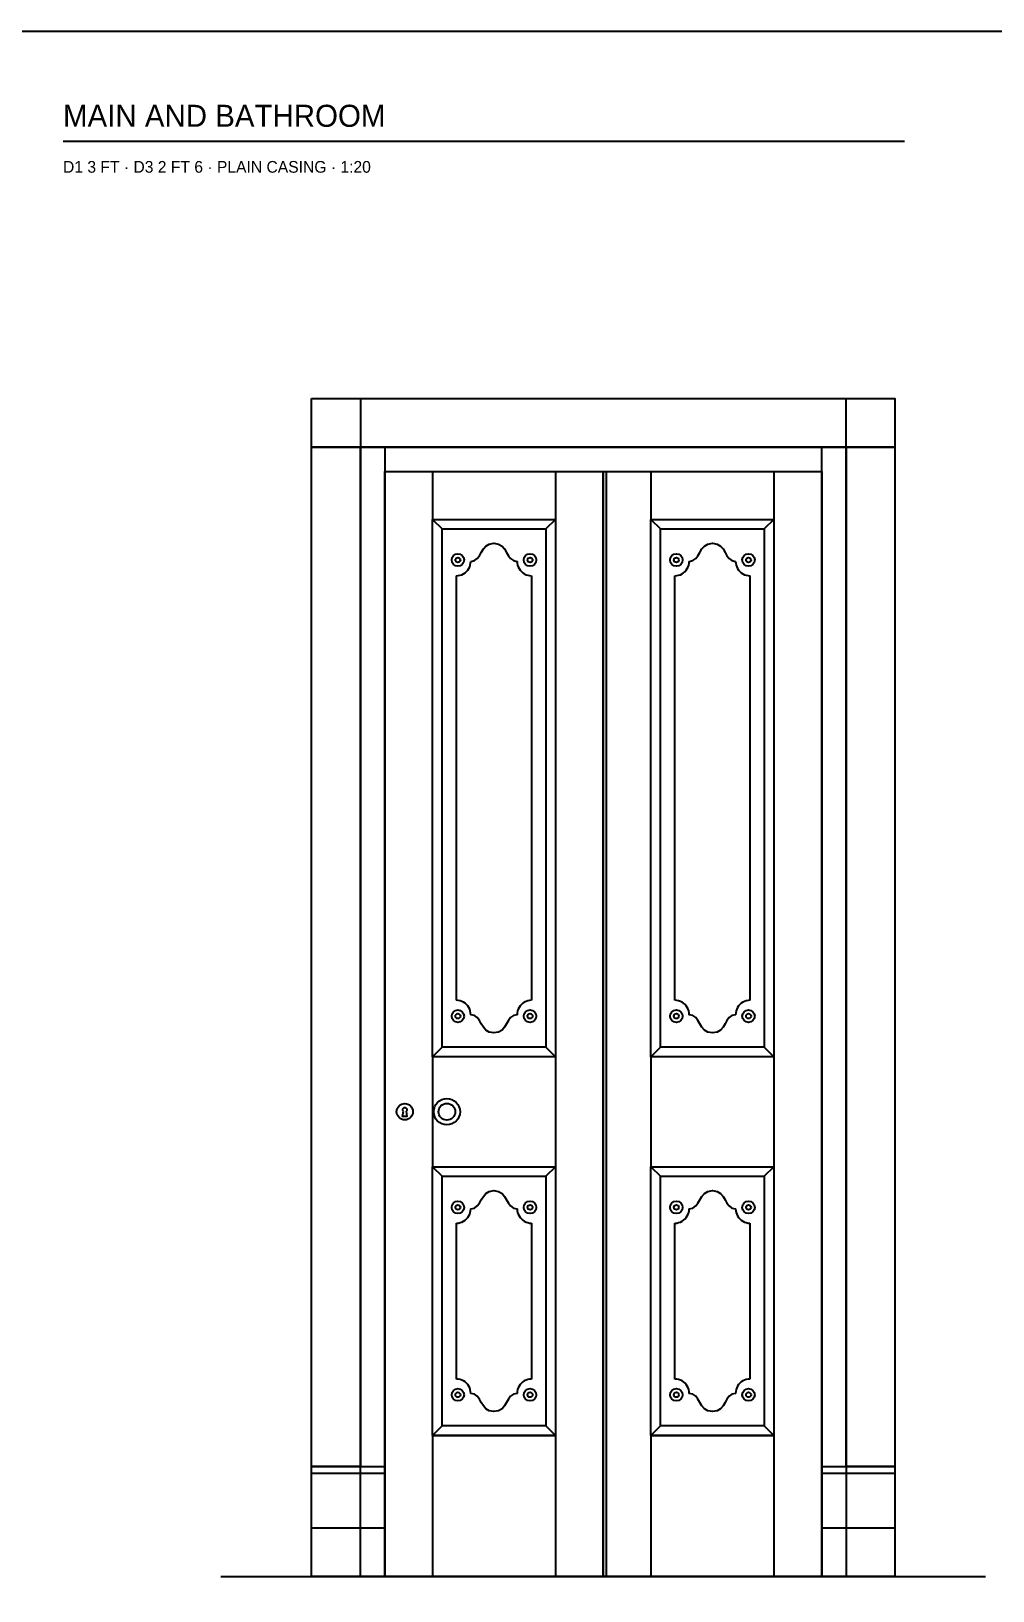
# Model space of a CAD drawing. Header units: inches. Extents: x 0.3 to 16.2, y 0.3 to 11.4.
# Drawn here: x 4.51 to 8.47, y 4.96 to 11.38 of the extents above; entities that cross this region are included whole.
import ezdxf

# ---------------------------------------------------------------- set-up
doc = ezdxf.new("R2010")
doc.units = ezdxf.units.IN
doc.header["$LTSCALE"] = 0.009843
doc.header["$MEASUREMENT"] = 0
doc.layers.add('GEOMETRY', color=7, linetype='Continuous')
doc.layers.add('TEXT', color=7, linetype='Continuous')

msp = doc.modelspace()

# ---------------------------------------------------------------- linework, layer by layer
at = {"layer": 'GEOMETRY'}
for p, q in [((4.6457, 10.9252), (8.1102, 10.9252)), ((5.6693, 9.6654), (8.0709, 9.6654)), ((6.1673, 9.565), (6.1673, 9.3681)), ((6.6732, 9.565), (6.6732, 9.3681)), ((6.8819, 9.565), (6.8819, 5.0157)), ((7.0669, 9.565), (7.0669, 9.3681)), ((7.5728, 9.565), (7.5728, 9.3681)), ((6.1673, 9.3681), (6.6732, 9.3681)), ((6.1673, 9.3681), (6.2067, 9.3287)), ((6.6732, 9.3681), (6.6339, 9.3287)), ((7.0669, 9.3681), (7.5728, 9.3681)), ((7.0669, 9.3681), (7.1063, 9.3287)), ((7.5728, 9.3681), (7.5335, 9.3287)), ((6.1673, 7.1555), (6.2067, 7.1949)), ((6.6732, 7.1555), (6.6339, 7.1949)), ((7.0669, 7.1555), (7.1063, 7.1949)), ((7.5728, 7.1555), (7.5335, 7.1949)), ((6.1673, 7.1555), (6.1673, 6.7028)), ((6.6732, 7.1555), (6.6732, 6.7028)), ((7.0669, 7.1555), (7.0669, 6.7028)), ((7.5728, 7.1555), (7.5728, 6.7028)), ((6.1673, 6.7028), (6.2067, 6.6634)), ((6.6732, 6.7028), (6.6339, 6.6634)), ((7.0669, 6.7028), (7.1063, 6.6634)), ((7.5728, 6.7028), (7.5335, 6.6634)), ((6.1673, 5.5965), (6.2067, 5.6358)), ((6.1673, 5.5965), (6.6732, 5.5965)), ((6.1673, 5.5965), (6.1673, 5.0157)), ((6.6732, 5.5965), (6.6339, 5.6358)), ((6.6732, 5.5965), (6.6732, 5.0157)), ((7.0669, 5.5965), (7.1063, 5.6358)), ((7.0669, 5.5965), (7.5728, 5.5965)), ((7.0669, 5.5965), (7.0669, 5.0157)), ((7.5728, 5.5965), (7.5335, 5.6358)), ((7.5728, 5.5965), (7.5728, 5.0157)), ((5.6693, 5.4409), (5.9705, 5.4409)), ((7.7697, 5.4409), (8.0709, 5.4409)), ((5.6693, 5.2165), (5.9705, 5.2165)), ((7.7697, 5.2165), (8.0709, 5.2165)), ((5.2953, 5.0157), (8.4449, 5.0157))]:
    msp.add_line(p, q, dxfattribs=at)
for points in [[(0.315, 11.378), (16.2205, 11.378), (16.2205, 0.315), (0.315, 0.315), (0.315, 11.378)], [(5.6693, 9.8661), (5.8701, 9.8661), (5.8701, 5.4685), (5.6693, 5.4685), (5.6693, 9.8661)], [(5.6693, 9.8661), (8.0709, 9.8661), (8.0709, 9.6654), (5.6693, 9.6654), (5.6693, 9.8661)], [(7.8701, 9.8661), (8.0709, 9.8661), (8.0709, 5.4685), (7.8701, 5.4685), (7.8701, 9.8661)], [(5.8701, 9.6654), (5.9705, 9.6654), (5.9705, 5.0157), (5.8701, 5.0157), (5.8701, 9.6654)], [(7.7697, 9.6654), (7.8701, 9.6654), (7.8701, 5.0157), (7.7697, 5.0157), (7.7697, 9.6654)], [(5.9705, 9.565), (7.7697, 9.565), (7.7697, 5.0157), (5.9705, 5.0157), (5.9705, 9.565)], [(5.9705, 9.565), (6.8701, 9.565), (6.8701, 5.0157), (5.9705, 5.0157), (5.9705, 9.565)], [(6.8701, 9.565), (7.7697, 9.565), (7.7697, 5.0157), (6.8701, 5.0157), (6.8701, 9.565)], [(6.1673, 9.3681), (6.6732, 9.3681), (6.6732, 7.1555), (6.1673, 7.1555), (6.1673, 9.3681)], [(6.2067, 9.3287), (6.6339, 9.3287), (6.6339, 7.1949), (6.2067, 7.1949), (6.2067, 9.3287)], [(7.0669, 9.3681), (7.5728, 9.3681), (7.5728, 7.1555), (7.0669, 7.1555), (7.0669, 9.3681)], [(7.1063, 9.3287), (7.5335, 9.3287), (7.5335, 7.1949), (7.1063, 7.1949), (7.1063, 9.3287)], [(6.2657, 7.3878), (6.2657, 9.1358)], [(6.5748, 9.1358), (6.5748, 7.3878)], [(7.1654, 7.3878), (7.1654, 9.1358)], [(7.4744, 9.1358), (7.4744, 7.3878)], [(6.0591, 6.9311), (6.062, 6.9094), (6.0443, 6.9094), (6.0472, 6.9311)], [(6.1673, 6.7028), (6.6732, 6.7028), (6.6732, 5.5965), (6.1673, 5.5965), (6.1673, 6.7028)], [(7.0669, 6.7028), (7.5728, 6.7028), (7.5728, 5.5965), (7.0669, 5.5965), (7.0669, 6.7028)], [(6.2067, 6.6634), (6.6339, 6.6634), (6.6339, 5.6358), (6.2067, 5.6358), (6.2067, 6.6634)], [(7.1063, 6.6634), (7.5335, 6.6634), (7.5335, 5.6358), (7.1063, 5.6358), (7.1063, 6.6634)], [(6.2657, 5.8287), (6.2657, 6.4705)], [(6.5748, 6.4705), (6.5748, 5.8287)], [(7.1654, 5.8287), (7.1654, 6.4705)], [(7.4744, 6.4705), (7.4744, 5.8287)], [(5.6693, 5.4685), (5.9705, 5.4685), (5.9705, 5.0157), (5.6693, 5.0157), (5.6693, 5.4685)], [(7.7697, 5.4685), (8.0709, 5.4685), (8.0709, 5.0157), (7.7697, 5.0157), (7.7697, 5.4685)]]:
    msp.add_lwpolyline(points, dxfattribs=at)
for centre, radius in [((6.2717, 9.2008), 0.0256), ((6.2717, 9.2008), 0.0102), ((6.5689, 9.2008), 0.0256), ((6.5689, 9.2008), 0.0102), ((7.1713, 9.2008), 0.0256), ((7.1713, 9.2008), 0.0102), ((7.4685, 9.2008), 0.0256), ((7.4685, 9.2008), 0.0102), ((6.2717, 7.3228), 0.0256), ((6.2717, 7.3228), 0.0102), ((6.5689, 7.3228), 0.0256), ((6.5689, 7.3228), 0.0102), ((7.1713, 7.3228), 0.0256), ((7.1713, 7.3228), 0.0102), ((7.4685, 7.3228), 0.0256), ((7.4685, 7.3228), 0.0102), ((6.0531, 6.9291), 0.0335), ((6.2264, 6.9291), 0.0541), ((6.2264, 6.9291), 0.0344), ((6.2717, 6.5354), 0.0256), ((6.5689, 6.5354), 0.0256), ((7.1713, 6.5354), 0.0256), ((7.4685, 6.5354), 0.0256), ((6.2717, 6.5354), 0.0102), ((6.5689, 6.5354), 0.0102), ((7.1713, 6.5354), 0.0102), ((7.4685, 6.5354), 0.0102), ((6.2717, 5.7638), 0.0256), ((6.5689, 5.7638), 0.0256), ((7.1713, 5.7638), 0.0256), ((7.4685, 5.7638), 0.0256), ((6.2717, 5.7638), 0.0102), ((6.5689, 5.7638), 0.0102), ((7.1713, 5.7638), 0.0102), ((7.4685, 5.7638), 0.0102)]:
    msp.add_circle(centre, radius, dxfattribs=at)
for points, knots in [([(6.3248, 9.1949), (6.3725, 9.1949), (6.3611, 9.2697), (6.4203, 9.2697), (6.4795, 9.2697), (6.468, 9.1949), (6.5157, 9.1949)], [0, 0, 0, 0, 1, 1, 1, 2, 2, 2, 2]), ([(7.2244, 9.1949), (7.2721, 9.1949), (7.2607, 9.2697), (7.3199, 9.2697), (7.3791, 9.2697), (7.3676, 9.1949), (7.4154, 9.1949)], [0, 0, 0, 0, 1, 1, 1, 2, 2, 2, 2]), ([(6.2657, 9.1358), (6.2761, 9.1358), (6.2863, 9.1386), (6.2953, 9.1437), (6.3043, 9.1489), (6.3117, 9.1564), (6.3169, 9.1654), (6.3221, 9.1743), (6.3248, 9.1845), (6.3248, 9.1949)], [0, 0, 0, 0, 1, 1, 1, 2, 2, 2, 3, 3, 3, 3]), ([(6.5157, 9.1949), (6.5157, 9.1845), (6.5185, 9.1743), (6.5237, 9.1654), (6.5288, 9.1564), (6.5363, 9.1489), (6.5453, 9.1437), (6.5543, 9.1386), (6.5644, 9.1358), (6.5748, 9.1358)], [0, 0, 0, 0, 1, 1, 1, 2, 2, 2, 3, 3, 3, 3]), ([(7.1654, 9.1358), (7.1757, 9.1358), (7.1859, 9.1386), (7.1949, 9.1437), (7.2039, 9.1489), (7.2113, 9.1564), (7.2165, 9.1654), (7.2217, 9.1743), (7.2244, 9.1845), (7.2244, 9.1949)], [0, 0, 0, 0, 1, 1, 1, 2, 2, 2, 3, 3, 3, 3]), ([(7.4154, 9.1949), (7.4154, 9.1845), (7.4181, 9.1743), (7.4233, 9.1654), (7.4284, 9.1564), (7.4359, 9.1489), (7.4449, 9.1437), (7.4539, 9.1386), (7.464, 9.1358), (7.4744, 9.1358)], [0, 0, 0, 0, 1, 1, 1, 2, 2, 2, 3, 3, 3, 3]), ([(6.3248, 7.3287), (6.3248, 7.3391), (6.3221, 7.3493), (6.3169, 7.3583), (6.3117, 7.3672), (6.3043, 7.3747), (6.2953, 7.3799), (6.2863, 7.3851), (6.2761, 7.3878), (6.2657, 7.3878)], [0, 0, 0, 0, 1, 1, 1, 2, 2, 2, 3, 3, 3, 3]), ([(6.5748, 7.3878), (6.5644, 7.3878), (6.5543, 7.3851), (6.5453, 7.3799), (6.5363, 7.3747), (6.5288, 7.3672), (6.5237, 7.3583), (6.5185, 7.3493), (6.5157, 7.3391), (6.5157, 7.3287)], [0, 0, 0, 0, 1, 1, 1, 2, 2, 2, 3, 3, 3, 3]), ([(7.2244, 7.3287), (7.2244, 7.3391), (7.2217, 7.3493), (7.2165, 7.3583), (7.2113, 7.3672), (7.2039, 7.3747), (7.1949, 7.3799), (7.1859, 7.3851), (7.1757, 7.3878), (7.1654, 7.3878)], [0, 0, 0, 0, 1, 1, 1, 2, 2, 2, 3, 3, 3, 3]), ([(7.4744, 7.3878), (7.464, 7.3878), (7.4539, 7.3851), (7.4449, 7.3799), (7.4359, 7.3747), (7.4284, 7.3672), (7.4233, 7.3583), (7.4181, 7.3493), (7.4154, 7.3391), (7.4154, 7.3287)], [0, 0, 0, 0, 1, 1, 1, 2, 2, 2, 3, 3, 3, 3]), ([(6.5157, 7.3287), (6.468, 7.3287), (6.4795, 7.2539), (6.4203, 7.2539), (6.3611, 7.2539), (6.3725, 7.3287), (6.3248, 7.3287)], [0, 0, 0, 0, 1, 1, 1, 2, 2, 2, 2]), ([(7.4154, 7.3287), (7.3676, 7.3287), (7.3791, 7.2539), (7.3199, 7.2539), (7.2607, 7.2539), (7.2721, 7.3287), (7.2244, 7.3287)], [0, 0, 0, 0, 1, 1, 1, 2, 2, 2, 2]), ([(6.0472, 6.9311), (6.0462, 6.9321), (6.0454, 6.9333), (6.0449, 6.9346), (6.0444, 6.9359), (6.0442, 6.9374), (6.0444, 6.9388), (6.0445, 6.9402), (6.0451, 6.9416), (6.0459, 6.9428), (6.0467, 6.9439), (6.0478, 6.9449), (6.049, 6.9456), (6.0503, 6.9462), (6.0517, 6.9466), (6.0531, 6.9466), (6.0546, 6.9466), (6.056, 6.9462), (6.0573, 6.9456), (6.0585, 6.9449), (6.0596, 6.9439), (6.0604, 6.9428), (6.0612, 6.9416), (6.0618, 6.9402), (6.0619, 6.9388), (6.0621, 6.9374), (6.0619, 6.9359), (6.0614, 6.9346), (6.0609, 6.9333), (6.0601, 6.9321), (6.0591, 6.9311)], [0, 0, 0, 0, 1, 1, 1, 2, 2, 2, 3, 3, 3, 4, 4, 4, 5, 5, 5, 6, 6, 6, 7, 7, 7, 8, 8, 8, 9, 9, 9, 10, 10, 10, 10]), ([(6.3248, 6.5295), (6.3725, 6.5295), (6.3611, 6.6043), (6.4203, 6.6043), (6.4795, 6.6043), (6.468, 6.5295), (6.5157, 6.5295)], [0, 0, 0, 0, 1, 1, 1, 2, 2, 2, 2]), ([(7.2244, 6.5295), (7.2721, 6.5295), (7.2607, 6.6043), (7.3199, 6.6043), (7.3791, 6.6043), (7.3676, 6.5295), (7.4154, 6.5295)], [0, 0, 0, 0, 1, 1, 1, 2, 2, 2, 2]), ([(6.2657, 6.4705), (6.2761, 6.4705), (6.2863, 6.4732), (6.2953, 6.4784), (6.3043, 6.4836), (6.3117, 6.491), (6.3169, 6.5), (6.3221, 6.509), (6.3248, 6.5192), (6.3248, 6.5295)], [0, 0, 0, 0, 1, 1, 1, 2, 2, 2, 3, 3, 3, 3]), ([(6.5157, 6.5295), (6.5157, 6.5192), (6.5185, 6.509), (6.5237, 6.5), (6.5288, 6.491), (6.5363, 6.4836), (6.5453, 6.4784), (6.5543, 6.4732), (6.5644, 6.4705), (6.5748, 6.4705)], [0, 0, 0, 0, 1, 1, 1, 2, 2, 2, 3, 3, 3, 3]), ([(7.1654, 6.4705), (7.1757, 6.4705), (7.1859, 6.4732), (7.1949, 6.4784), (7.2039, 6.4836), (7.2113, 6.491), (7.2165, 6.5), (7.2217, 6.509), (7.2244, 6.5192), (7.2244, 6.5295)], [0, 0, 0, 0, 1, 1, 1, 2, 2, 2, 3, 3, 3, 3]), ([(7.4154, 6.5295), (7.4154, 6.5192), (7.4181, 6.509), (7.4233, 6.5), (7.4284, 6.491), (7.4359, 6.4836), (7.4449, 6.4784), (7.4539, 6.4732), (7.464, 6.4705), (7.4744, 6.4705)], [0, 0, 0, 0, 1, 1, 1, 2, 2, 2, 3, 3, 3, 3]), ([(6.3248, 5.7697), (6.3248, 5.7801), (6.3221, 5.7902), (6.3169, 5.7992), (6.3117, 5.8082), (6.3043, 5.8156), (6.2953, 5.8208), (6.2863, 5.826), (6.2761, 5.8287), (6.2657, 5.8287)], [0, 0, 0, 0, 1, 1, 1, 2, 2, 2, 3, 3, 3, 3]), ([(6.5748, 5.8287), (6.5644, 5.8287), (6.5543, 5.826), (6.5453, 5.8208), (6.5363, 5.8156), (6.5288, 5.8082), (6.5237, 5.7992), (6.5185, 5.7902), (6.5157, 5.7801), (6.5157, 5.7697)], [0, 0, 0, 0, 1, 1, 1, 2, 2, 2, 3, 3, 3, 3]), ([(7.2244, 5.7697), (7.2244, 5.7801), (7.2217, 5.7902), (7.2165, 5.7992), (7.2113, 5.8082), (7.2039, 5.8156), (7.1949, 5.8208), (7.1859, 5.826), (7.1757, 5.8287), (7.1654, 5.8287)], [0, 0, 0, 0, 1, 1, 1, 2, 2, 2, 3, 3, 3, 3]), ([(7.4744, 5.8287), (7.464, 5.8287), (7.4539, 5.826), (7.4449, 5.8208), (7.4359, 5.8156), (7.4284, 5.8082), (7.4233, 5.7992), (7.4181, 5.7902), (7.4154, 5.7801), (7.4154, 5.7697)], [0, 0, 0, 0, 1, 1, 1, 2, 2, 2, 3, 3, 3, 3]), ([(6.5157, 5.7697), (6.468, 5.7697), (6.4795, 5.6949), (6.4203, 5.6949), (6.3611, 5.6949), (6.3725, 5.7697), (6.3248, 5.7697)], [0, 0, 0, 0, 1, 1, 1, 2, 2, 2, 2]), ([(7.4154, 5.7697), (7.3676, 5.7697), (7.3791, 5.6949), (7.3199, 5.6949), (7.2607, 5.6949), (7.2721, 5.7697), (7.2244, 5.7697)], [0, 0, 0, 0, 1, 1, 1, 2, 2, 2, 2])]:
    msp.add_open_spline(points, degree=3, knots=knots, dxfattribs=at)

# ---------------------------------------------------------------- texts
at = {"layer": 'TEXT'}
for s, height, p in [('MAIN AND BATHROOM', 0.090709, (4.6457, 10.9843)), ('D1 3 FT · D3 2 FT 6 · PLAIN CASING · 1:20', 0.048189, (4.6457, 10.7953))]:
    msp.add_text(s, height=height, dxfattribs=at).set_placement(p)

doc.saveas('drawing.dxf')
